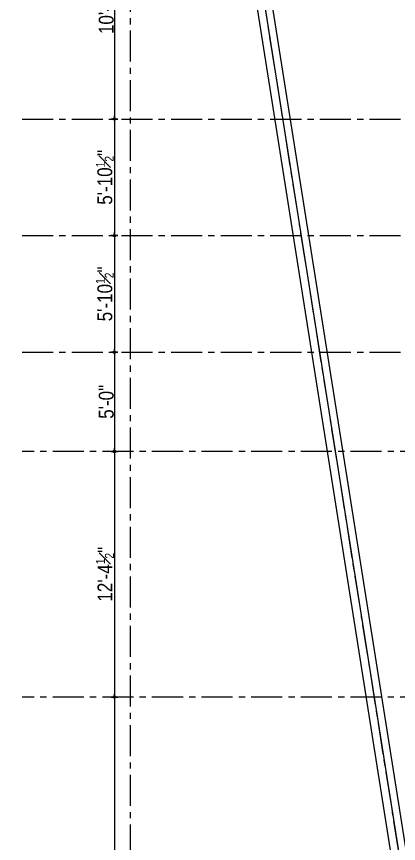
# Model space of a CAD drawing. Header units: inches. Extents: x 1259 to 4988, y 1085 to 3652.
# Drawn here: x 1613.8 to 1844.6, y 2132.8 to 2632.8 of the extents above; entities that cross this region are included whole.
import ezdxf

# ---------------------------------------------------------------- set-up
doc = ezdxf.new("R2010")
doc.units = ezdxf.units.IN
doc.header["$LTSCALE"] = 15
doc.header["$MEASUREMENT"] = 0
doc.header["$PDMODE"] = 2
doc.linetypes.add('CENTER', pattern=[2, 1.25, -0.25, 0.25, -0.25])
for name, color, linetype in [('CENTER', 30, 'CENTER'), ('DIMENSION', 160, 'Continuous'), ('Wall', 7, 'Continuous')]:
    doc.layers.add(name, color=color, linetype=linetype)
doc.styles.add('NARROW', font='swissc.ttf')
doc.styles.add('swis721cnbt', font='swissc.ttf')
doc.dimstyles.new('RA-2', dxfattribs={"dimtxt": 7.5, "dimasz": 1, "dimexe": 6, "dimexo": 6, "dimgap": 0.5, "dimtad": 1, "dimzin": 3, "dimdsep": 46, "dimlunit": 4, "dimtxsty": 'NARROW', "dimblk": 'OBLIQUE', "dimcen": 0, "dimse1": 1, "dimse2": 1, "dimclrd": 8, "dimclrt": 256, "dimadec": 0, "dimazin": 0, "dimtfac": 0.6, "dimtix": 1, "dimtofl": 0, "dimtmove": 2, "dimatfit": 3, "dimfxl": 6, "dimfrac": 1, "dimtolj": 1, "dimtzin": 0, "dimlwd": -1, "dimarcsym": 0})
doc.dimstyles.new('VSJ', dxfattribs={"dimtxt": 5, "dimasz": 0.75, "dimexe": 0, "dimexo": 0, "dimgap": 0.25, "dimtad": 1, "dimzin": 3, "dimdsep": 46, "dimlunit": 4, "dimtxsty": 'swis721cnbt', "dimblk": 'rp', "dimcen": 0.09, "dimse1": 1, "dimse2": 1, "dimclrd": 251, "dimclre": 8, "dimclrt": 160, "dimadec": 0, "dimazin": 0, "dimtfac": 0.6, "dimtofl": 0, "dimtmove": 0, "dimatfit": 3, "dimfxl": 9, "dimfrac": 1, "dimtolj": 1, "dimtzin": 0, "dimlwd": -1, "dimlwe": -1, "dimarcsym": 0})

# ---------------------------------------------------------------- blocks, each defined once
blk = doc.blocks.new('_OBLIQUE')
at = {"color": 0, "linetype": 'ByBlock'}
blk.add_line((-0.5, -0.5), (0.5, 0.5), dxfattribs=at)
blk = doc.blocks.new('*D141')
at = {"layer": 'Defpoints', "color": 0, "transparency": 16777216}
for p in [(1531.16, 3153.28), (1666.91, 3153.28), (1717.69, 1832.8)]:
    blk.add_point(p, dxfattribs=at)
at = {"layer": 'DIMENSION', "color": 251, "transparency": 16777216}
blk.add_line((1531.16, 1832.8), (1531.16, 3153.28), dxfattribs=at)
at = {"layer": 'DIMENSION', "color": 251, "transparency": 16777216, "xscale": 3, "yscale": 3, "zscale": 3}
for p, rotation in [((1531.16, 3153.28), 90), ((1531.16, 1832.8), 270)]:
    blk.add_blockref('_OBLIQUE', p, dxfattribs=dict(at, rotation=rotation))
at = {"layer": 'DIMENSION', "transparency": 16777216, "insert": (1517.25, 2493.04), "char_height": 18, "attachment_point": 5, "rotation": 90, "style": 'NARROW'}
blk.add_mtext('\\A1;110\'-0{\\H0.6x;\\S1#2;}" [33.54]', dxfattribs=at)
blk = doc.blocks.new('rp')
for p, q in [((0, 0), (-2, 0)), ((0, 2), (0, -2)), ((0, 0), (2, 0))]:
    blk.add_line(p, q)
blk.add_circle((0, 0), 0.75)
blk = doc.blocks.new('*D202')
at = {"layer": 'Defpoints', "color": 0, "transparency": 16777216}
for p in [(1670.8, 2699.78), (1670.8, 2570.78), (1672.96, 2570.78)]:
    blk.add_point(p, dxfattribs=at)
at = {"layer": 'DIMENSION', "color": 251, "transparency": 16777216}
blk.add_line((1672.96, 2698.78), (1672.96, 2571.78), dxfattribs=at)
for p, rotation in [((1672.96, 2699.78), 90), ((1672.96, 2570.78), 270)]:
    blk.add_blockref('rp', p, dxfattribs=dict(at, rotation=rotation))
at = {"layer": 'DIMENSION', "color": 160, "transparency": 16777216, "insert": (1668.09, 2635.28), "char_height": 9, "attachment_point": 5, "rotation": 90, "style": 'swis721cnbt'}
blk.add_mtext('\\A1;10\'-9"', dxfattribs=at)
blk = doc.blocks.new('*D203')
at = {"layer": 'Defpoints', "color": 0, "transparency": 16777216}
for p in [(1670.8, 2570.78), (1670.8, 2500.28), (1672.96, 2500.28)]:
    blk.add_point(p, dxfattribs=at)
at = {"layer": 'DIMENSION', "color": 251, "transparency": 16777216}
blk.add_line((1672.96, 2569.78), (1672.96, 2501.28), dxfattribs=at)
for p, rotation in [((1672.96, 2570.78), 90), ((1672.96, 2500.28), 270)]:
    blk.add_blockref('rp', p, dxfattribs=dict(at, rotation=rotation))
at = {"layer": 'DIMENSION', "color": 160, "transparency": 16777216, "insert": (1667.18, 2535.53), "char_height": 9, "attachment_point": 5, "rotation": 90, "style": 'swis721cnbt'}
blk.add_mtext('\\A1;5\'-10{\\H0.6x;\\S1#2;}"', dxfattribs=at)
blk = doc.blocks.new('*D204')
at = {"layer": 'Defpoints', "color": 0, "transparency": 16777216}
for p in [(1670.8, 2500.28), (1670.8, 2429.78), (1672.96, 2429.78)]:
    blk.add_point(p, dxfattribs=at)
at = {"layer": 'DIMENSION', "color": 251, "transparency": 16777216}
blk.add_line((1672.96, 2499.28), (1672.96, 2430.78), dxfattribs=at)
for p, rotation in [((1672.96, 2500.28), 90), ((1672.96, 2429.78), 270)]:
    blk.add_blockref('rp', p, dxfattribs=dict(at, rotation=rotation))
at = {"layer": 'DIMENSION', "color": 160, "transparency": 16777216, "insert": (1667.18, 2465.03), "char_height": 9, "attachment_point": 5, "rotation": 90, "style": 'swis721cnbt'}
blk.add_mtext('\\A1;5\'-10{\\H0.6x;\\S1#2;}"', dxfattribs=at)
blk = doc.blocks.new('*D205')
at = {"layer": 'Defpoints', "color": 0, "transparency": 16777216}
for p in [(1670.8, 2429.78), (1670.8, 2369.78), (1672.96, 2369.78)]:
    blk.add_point(p, dxfattribs=at)
at = {"layer": 'DIMENSION', "color": 251, "transparency": 16777216}
blk.add_line((1672.96, 2428.78), (1672.96, 2370.78), dxfattribs=at)
for p, rotation in [((1672.96, 2429.78), 90), ((1672.96, 2369.78), 270)]:
    blk.add_blockref('rp', p, dxfattribs=dict(at, rotation=rotation))
at = {"layer": 'DIMENSION', "color": 160, "transparency": 16777216, "insert": (1668.09, 2399.78), "char_height": 9, "attachment_point": 5, "rotation": 90, "style": 'swis721cnbt'}
blk.add_mtext('\\A1;5\'-0"', dxfattribs=at)
blk = doc.blocks.new('*D206')
at = {"layer": 'Defpoints', "color": 0, "transparency": 16777216}
for p in [(1670.8, 2369.78), (1670.8, 2221.28), (1672.96, 2221.28)]:
    blk.add_point(p, dxfattribs=at)
at = {"layer": 'DIMENSION', "color": 251, "transparency": 16777216}
blk.add_line((1672.96, 2368.78), (1672.96, 2222.28), dxfattribs=at)
for p, rotation in [((1672.96, 2369.78), 90), ((1672.96, 2221.28), 270)]:
    blk.add_blockref('rp', p, dxfattribs=dict(at, rotation=rotation))
at = {"layer": 'DIMENSION', "color": 160, "transparency": 16777216, "insert": (1667.27, 2295.53), "char_height": 9, "attachment_point": 5, "rotation": 90, "style": 'swis721cnbt'}
blk.add_mtext('\\A1;12\'-4{\\H0.6x;\\S1#2;}"', dxfattribs=at)
blk = doc.blocks.new('*D207')
at = {"layer": 'Defpoints', "color": 0, "transparency": 16777216}
for p in [(1670.8, 2221.28), (1672.96, 1832.8), (1673.17, 1832.8)]:
    blk.add_point(p, dxfattribs=at)
at = {"layer": 'DIMENSION', "color": 251, "transparency": 16777216}
blk.add_line((1672.96, 2220.28), (1672.96, 1833.8), dxfattribs=at)
for p, rotation in [((1672.96, 2221.28), 90), ((1672.96, 1832.8), 270)]:
    blk.add_blockref('rp', p, dxfattribs=dict(at, rotation=rotation))
at = {"layer": 'DIMENSION', "color": 160, "transparency": 16777216, "insert": (1667.18, 2027.04), "char_height": 9, "attachment_point": 5, "rotation": 90, "style": 'swis721cnbt'}
blk.add_mtext('\\A1;32\'-4{\\H0.6x;\\S1#2;}"', dxfattribs=at)

msp = doc.modelspace()

# ---------------------------------------------------------------- linework, layer by layer
at = {"layer": 'CENTER'}
for p, q in [((1682.491, 3254.263), (1682.491, 1756.865)), ((1617.199, 2570.783), (2824.44, 2570.783)), ((1617.199, 2500.283), (2824.44, 2500.283)), ((1617.199, 2429.783), (2824.44, 2429.783)), ((2824.44, 2369.783), (1617.199, 2369.783)), ((2824.44, 2221.283), (1617.199, 2221.283))]:
    msp.add_line(p, q, dxfattribs=at)
msp.add_lwpolyline([(2759.94, 3145.283), (1682.473, 3153.722), (1891.215, 1833.117), (2759.94, 1826.533)], close=True, dxfattribs=at)
at = {"layer": 'Wall'}
for p, q in [((1886.654, 1833.152), (1677.199, 3158.263)), ((1687.747, 3149.18), (1894.352, 1842.094))]:
    msp.add_line(p, q, dxfattribs=at)
at = {"layer": 'Wall', "color": 1, "linetype": 'ByBlock', "lineweight": -2}
msp.add_lwpolyline([(2760.153, 1826.352), (2759.94, 3145.283), (1682.491, 3153.275), (1891.413, 1832.797)], close=True, dxfattribs=at)

# ---------------------------------------------------------------- dimensions: what is measured, and where the dimension line sits
at = {"layer": 'DIMENSION'}
for base, p1, p2, dimstyle, override, picture, middle in [((1531.159, 3153.275), (1717.688, 1832.797), (1666.91, 3153.275), 'RA-2', {"dimtxt": 18, "dimasz": 3, "dimdec": 1, "dimclrd": 251}, '*D141', (1517.245, 2493.036)), ((1672.955, 2570.783), (1670.795, 2699.781), (1670.795, 2570.783), 'VSJ', {"dimtxt": 9, "dimasz": 1, "dimtmove": 1}, '*D202', (1668.086, 2635.282)), ((1672.955, 2500.283), (1670.795, 2570.783), (1670.795, 2500.283), 'VSJ', {"dimtxt": 9, "dimasz": 1, "dimtmove": 1}, '*D203', (1667.176, 2535.533)), ((1672.955, 2429.783), (1670.795, 2500.283), (1670.795, 2429.783), 'VSJ', {"dimtxt": 9, "dimasz": 1, "dimtmove": 1}, '*D204', (1667.176, 2465.033)), ((1672.955, 2369.783), (1670.795, 2429.783), (1670.795, 2369.783), 'VSJ', {"dimtxt": 9, "dimasz": 1, "dimtmove": 1}, '*D205', (1668.092, 2399.783)), ((1672.955, 2221.283), (1670.795, 2369.783), (1670.795, 2221.283), 'VSJ', {"dimtxt": 9, "dimasz": 1, "dimtmove": 1}, '*D206', (1667.267, 2295.533)), ((1672.955, 1832.797), (1670.795, 2221.283), (1673.166, 1832.797), 'VSJ', {"dimtxt": 9, "dimasz": 1, "dimtmove": 1}, '*D207', (1667.176, 2027.04))]:
    dim = msp.add_linear_dim(base=base, p1=p1, p2=p2, angle=90, dimstyle=dimstyle, override=override, dxfattribs=at)
    dim.commit()
    dim.dimension.update_dxf_attribs({"geometry": picture, "text_midpoint": middle})

doc.saveas('drawing.dxf')
